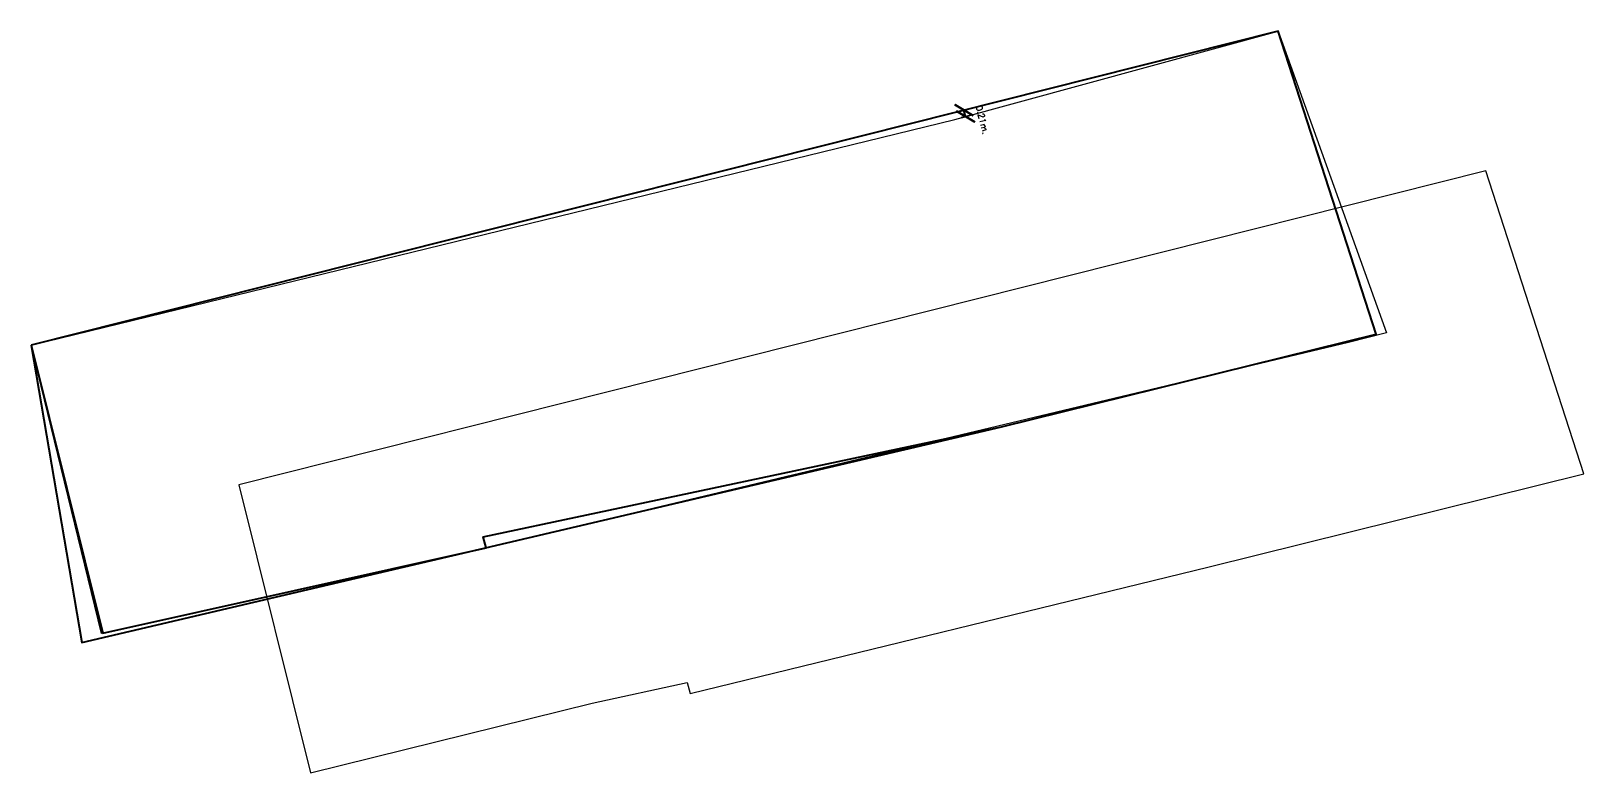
# Model space of a CAD drawing. Header units: millimetres. Extents: x 603605.2 to 603655.2, y 1313159.6 to 1313183.6.
import ezdxf

# ---------------------------------------------------------------- set-up
doc = ezdxf.new("R2010")
doc.units = ezdxf.units.MM
doc.layers.add('CVL_CUADCON_TIT', color=1, linetype='Continuous')
doc.styles.add('ROMANS', font='ROMANS', dxfattribs={"height": 0.2})
doc.dimstyles.new('STANDARD$0', dxfattribs={"dimtxt": 0.6, "dimasz": 0.5, "dimexe": 0.125, "dimexo": 0.000625, "dimgap": 0.0625, "dimtad": 0, "dimzin": 1, "dimdsep": 46, "dimtxsty": 'ROMANS', "dimblk1": 'ARCHTICK', "dimblk2": 'ARCHTICK', "dimsah": 1, "dimcen": 2.5, "dimclrd": 1, "dimclre": 1, "dimclrt": 30, "dimaunit": 1, "dimadec": 0, "dimazin": 0, "dimtfac": 1, "dimtofl": 0, "dimtmove": 1, "dimatfit": 3, "dimldrblk": 'ARCHTICK', "dimfxl": 1, "dimtolj": 1, "dimtzin": 1, "dimarcsym": 0})

# ---------------------------------------------------------------- blocks, each defined once
blk = doc.blocks.new('_ARCHTICK')
at = {"color": 0, "linetype": 'ByBlock', "const_width": 0.15}
blk.add_lwpolyline([(-0.5, -0.5), (0.5, 0.5)], dxfattribs=at)
blk = doc.blocks.new('*D4')
at = {"layer": 'CVL_CUADCON_TIT', "color": 1, "lineweight": -2, "ltscale": 0.5, "transparency": 16777216}
for p, q in [((603635.128, 1313180.97), (603635.385, 1313181.034)), ((603635.316, 1313180.797), (603635.264, 1313181.004)), ((603635.18, 1313180.762), (603635.437, 1313180.827))]:
    blk.add_line(p, q, dxfattribs=at)
at = {"layer": 'Defpoints', "color": 0, "ltscale": 0.5, "transparency": 16777216}
for p in [(603635.128, 1313180.97, 339.141), (603635.264, 1313181.004), (603635.18, 1313180.762, 339.141)]:
    blk.add_point(p, dxfattribs=at)
at = {"layer": 'CVL_CUADCON_TIT', "color": 1, "lineweight": -2, "ltscale": 0.5, "transparency": 16777216, "xscale": 0.5, "yscale": 0.5, "zscale": 0.5}
for p, rotation in [((603635.264, 1313181.004), 104.1437449158697), ((603635.316, 1313180.797), 284.1437449158697)]:
    blk.add_blockref('_ARCHTICK', p, dxfattribs=dict(at, rotation=rotation))
at = {"layer": 'CVL_CUADCON_TIT', "color": 30, "lineweight": 0, "ltscale": 0.5, "transparency": 16777216, "insert": (603635.857, 1313180.695), "char_height": 0.2, "attachment_point": 5, "rotation": 284.1437, "style": 'ROMANS'}
blk.add_mtext('\\A1;0.21m.', dxfattribs=at)

msp = doc.modelspace()

# ---------------------------------------------------------------- linework, layer by layer
at = {"color": 4, "elevation": 339.141}
msp.add_lwpolyline([(603605.192, 1313173.426), (603606.83, 1313163.826), (603636.475, 1313170.783), (603648.554, 1313173.78), (603645.387, 1313183.555), (603605.192, 1313173.426)], dxfattribs=at)
at = {"elevation": 339.141}
msp.add_lwpolyline([(603605.192, 1313173.426), (603607.507, 1313164.13), (603619.86, 1313166.884), (603619.764, 1313167.234), (603636.475, 1313170.783), (603648.554, 1313173.78), (603645.387, 1313183.555), (603605.192, 1313173.426)], dxfattribs=at)
at = {"layer": 'CVL_CUADCON_TIT', "color": 5, "lineweight": 0, "ltscale": 0.5, "elevation": 339.141, "flags": 128}
msp.add_lwpolyline([(603607.461, 1313164.125), (603605.191, 1313173.426), (603634.966, 1313180.704), (603645.387, 1313183.555), (603648.888, 1313173.815), (603647.655, 1313173.508), (603619.825, 1313166.868), (603607.461, 1313164.125)], dxfattribs=at)
at = {"layer": 'CVL_CUADCON_TIT', "color": 2, "lineweight": 0, "ltscale": 0.5, "flags": 128}
msp.add_lwpolyline([(603611.886, 1313168.919), (603614.201, 1313159.622), (603623.274, 1313161.878), (603626.344, 1313162.539), (603626.441, 1313162.187), (603643.169, 1313166.276), (603655.248, 1313169.273), (603652.081, 1313179.048), (603611.886, 1313168.919)], dxfattribs=at)

# ---------------------------------------------------------------- dimensions: what is measured, and where the dimension line sits
at = {"layer": 'CVL_CUADCON_TIT', "color": 5, "lineweight": 0, "ltscale": 0.5}
dim = msp.add_aligned_dim(p1=(603635.18, 1313180.762, 339.141), p2=(603635.128, 1313180.97, 339.141), distance=-0.14, dimstyle='STANDARD$0', override={"dimpost": 'm.', "dimfxl": 31.75}, dxfattribs=at)
dim.commit()
dim.dimension.update_dxf_attribs({"geometry": '*D4', "text_midpoint": (603635.857, 1313180.695)})

doc.saveas('drawing.dxf')
